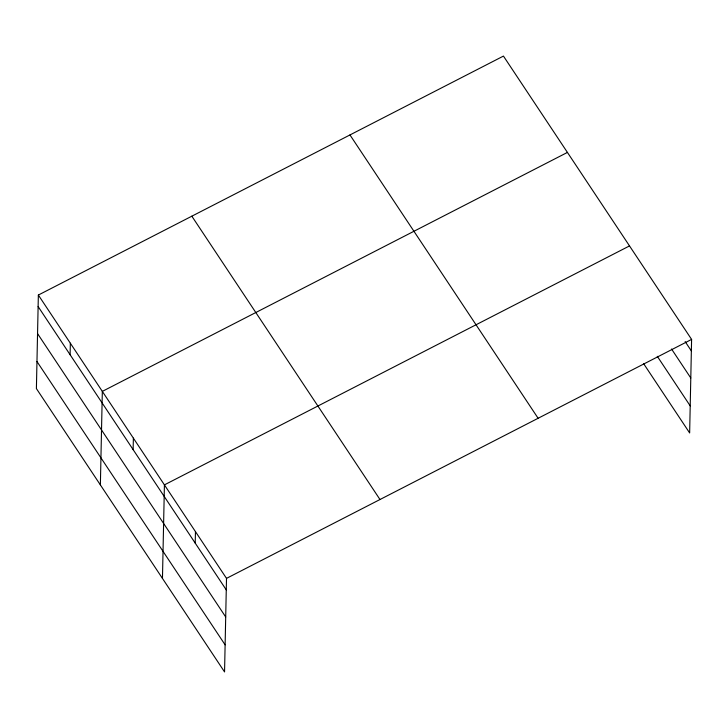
<?xml version="1.0" encoding="UTF-8"?>
<svg xmlns="http://www.w3.org/2000/svg" width="728" height="728" viewBox="0 0 728 728"><rect width="100%" height="100%" fill="white"/><g stroke="black" fill="none" stroke-linecap="round" stroke-linejoin="round"><path stroke-width="1.09" d="M38.356 295.049L36.4 388.588L224.552 671.917L226.508 578.378L38.356 295.049L503.448 56.083L691.6 339.412L689.644 432.951L643.698 363.763M70.106 354.727L70.343 343.216M100.373 484.921L102.33 391.382L567.421 152.416M133.133 449.64L133.379 438.129M162.462 578.414L164.419 484.875L629.511 245.918M195.222 543.143L195.468 531.631M226.508 578.378L691.6 339.412M685.148 341.578L691.354 350.923M671.544 349.012L690.79 377.996M657.302 356.329L690.208 405.878M349.968 134.944L538.119 418.272M191.837 216.189L379.989 499.517M38.12 306.561L226.272 589.889M37.556 333.633L225.698 616.962M36.964 361.516L225.116 644.844"/></g></svg>
